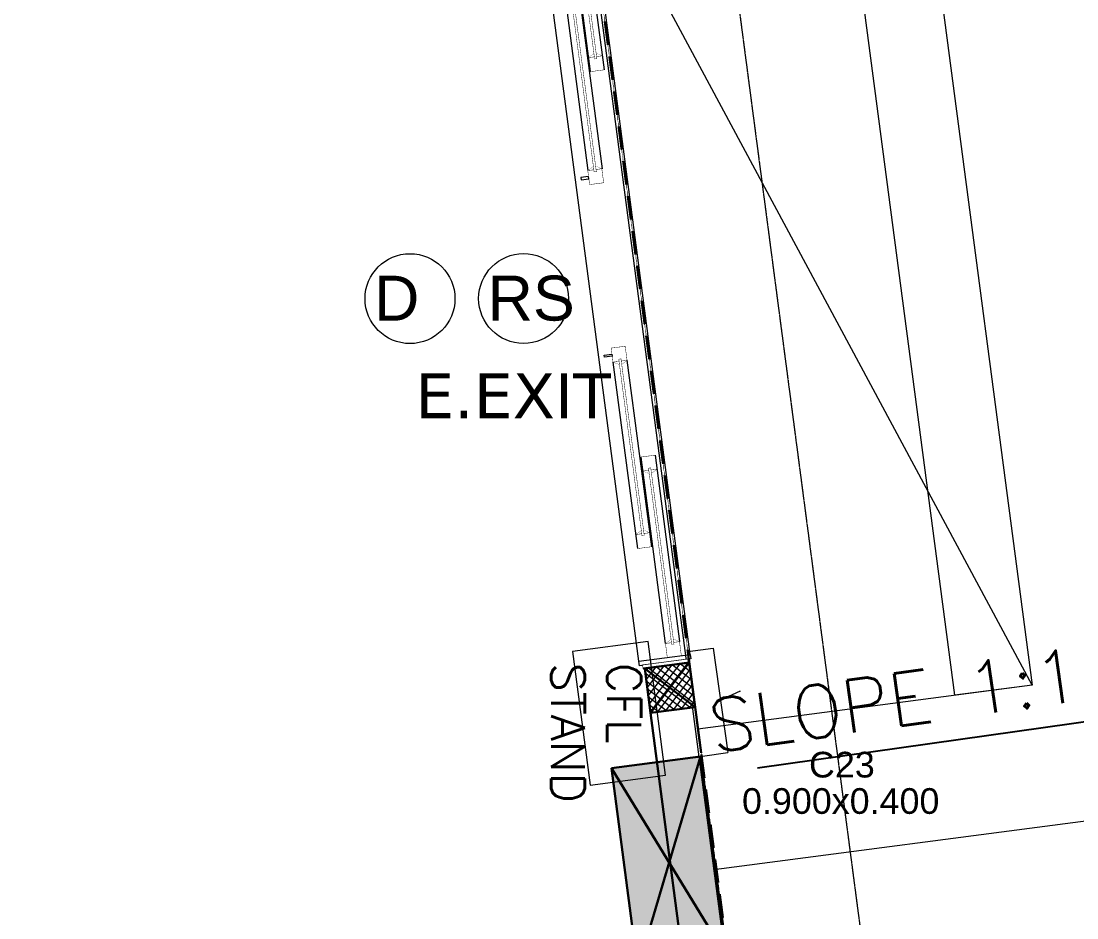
# Model space of a CAD drawing. Header units: inches. Extents: x 6 to 183294, y -48183 to 78918.
# Drawn here: x 153374 to 158074, y 56176 to 60168 of the extents above; entities that cross this region are included whole.
import ezdxf
from ezdxf.enums import TextEntityAlignment as Align

# ---------------------------------------------------------------- set-up
doc = ezdxf.new("R2010")
doc.units = ezdxf.units.IN
doc.header["$MEASUREMENT"] = 0
doc.set_wipeout_variables(frame=1)
doc.header["$PDMODE"] = 35
for name, pattern in [('( Hidden )', [0.375, 0.25, -0.125]), ('DASH', [0.35, 0.25, -0.1]), ('HIDDEN', [0.375, 0.25, -0.125])]:
    doc.linetypes.add(name, pattern=pattern)
for name, color, linetype, lineweight in [('asl comments 12-01-2023', 8, 'Continuous', 0), ('FURNITURE', 8, 'Continuous', 0), ('SDA_COL NO. DETAILS', 8, 'Continuous', 0), ('SDA_DIM', 8, 'Continuous', 5), ('SDA_DOOR', 2, 'Continuous', 5), ('SDA_MEP INPUTS', 8, 'Continuous', 0), ('SDA_PLAN', 8, 'Continuous', 0), ('SDA_PROJECTIONS', 8, 'HIDDEN', 0), ('SDA_RCC', 1, 'Continuous', 30), ('SDA_SCHEDULES', 8, 'Continuous', 0), ('SDA_WALL', 7, 'Continuous', 30)]:
    doc.layers.add(name, color=color, linetype=linetype, lineweight=lineweight)
for name, color, linetype in [('S-COLUMN', 1, 'Continuous'), ('SDA_TEXT', 21, 'Continuous'), ('TEXT 01 DMART', 3, 'Continuous')]:
    doc.layers.add(name, color=color, linetype=linetype)
doc.styles.add('AR', font='arial.ttf')
doc.styles.add('arial', font='verdana.ttf')
doc.styles.add('SIMP2', font='simplex.shx', dxfattribs={"height": 0.15})
doc.styles.get("Standard").update_dxf_attribs({"font": 'txt.shx'})
doc.dimstyles.new('SDA-100', dxfattribs={"dimtxt": 0.2, "dimasz": 0.18, "dimexe": 0.18, "dimexo": 0.0625, "dimgap": 0.015, "dimtad": 0, "dimzin": 0, "dimdsep": 46, "dimtxsty": 'Standard', "dimblk": 'ARCHTICK', "dimcen": 0.09, "dimclrd": 27, "dimclre": 27, "dimclrt": 21, "dimadec": 0, "dimazin": 0, "dimtfac": 1, "dimtofl": 0, "dimtmove": 1, "dimatfit": 3, "dimfxl": 0, "dimtolj": 1, "dimtzin": 0, "dimlwd": -1, "dimlwe": -1, "dimarcsym": 0})
doc.dimstyles.new('SDA-150', dxfattribs={"dimtxt": 0.3, "dimasz": 0.18, "dimexe": 0.18, "dimexo": 0.0625, "dimgap": 0.015, "dimtad": 0, "dimzin": 0, "dimdsep": 46, "dimtxsty": 'Standard', "dimblk": 'ARCHTICK', "dimcen": 0.09, "dimclrd": 27, "dimclre": 27, "dimclrt": 21, "dimadec": 0, "dimazin": 0, "dimtfac": 1, "dimtofl": 0, "dimtmove": 1, "dimatfit": 3, "dimfxl": 0, "dimtolj": 1, "dimtzin": 0, "dimlwd": -1, "dimlwe": -1, "dimarcsym": 0})
doc.dimstyles.new('SITE DIM', dxfattribs={"dimtxt": 0.15, "dimasz": 0.1, "dimexe": 0.1, "dimexo": 0.1, "dimgap": 0.1, "dimtad": 0, "dimzin": 0, "dimdsep": 46, "dimtxsty": 'SIMP2', "dimcen": 0.09, "dimdle": 0.15, "dimclrd": 5, "dimclre": 5, "dimclrt": 7, "dimazin": 0, "dimtfac": 1, "dimtofl": 0, "dimtmove": 0, "dimatfit": 3, "dimfxl": 0, "dimtolj": 1, "dimtzin": 0, "dimarcsym": 0})

# ---------------------------------------------------------------- blocks, each defined once
blk = doc.blocks.new('_ArchTick')
at = {"color": 0, "const_width": 0.15}
blk.add_lwpolyline([(-0.5, -0.5), (0.5, 0.5)], dxfattribs=at)
blk = doc.blocks.new('*D620')
at = {"layer": 'Defpoints', "color": 0}
for p in [(162488.4, 57177.4), (162488.4, 57177.4), (156458.1, 56392.1)]:
    blk.add_point(p, dxfattribs=at)
at = {"layer": 'SDA_DIM', "color": 27}
for p, q in [((162488.4, 57177.4), (159474, 56784.9)), ((162488.4, 57177.4), (162488.4, 57177.6)), ((156458.1, 56392.1), (159472.4, 56784.7)), ((156458.1, 56392.2), (156458.1, 56392.3))]:
    blk.add_line(p, q, dxfattribs=at)
at = {"layer": 'SDA_DIM', "color": 27, "xscale": 0.18, "yscale": 0.18, "zscale": 0.18}
for p, rotation in [((162488.4, 57177.4), 7.418983194071687), ((156458.1, 56392.1), 187.4189831940717)]:
    blk.add_blockref('_ArchTick', p, dxfattribs=dict(at, rotation=rotation))
at = {"layer": 'SDA_DIM', "color": 21, "insert": (159473.2, 56784.8), "char_height": 0.3, "attachment_point": 5, "rotation": 7.419}
blk.add_mtext('\\A1;6081.20', dxfattribs=at)
blk = doc.blocks.new('*U206')
for points in [[(0, 0.025), (0.015, 0.025), (0.015, 0.225), (0, 0.225)], [(3.6, 0.025), (3.585, 0.025), (3.585, 0.225), (3.6, 0.225)]]:
    blk.add_lwpolyline(points, close=True)
at = {"layer": 'SDA_DOOR', "color": 252, "lineweight": 0}
for p, q in [((0.035, 0.24), (3.565, 0.24)), ((0.035, 0.01), (3.565, 0.01))]:
    blk.add_line(p, q, dxfattribs=at)
at = {"layer": 'SDA_DOOR', "lineweight": 0}
for p, q in [((0.533, 0.1798, 0), (1.37, 0.1798, 0)), ((3.067, 0.1798, 0), (2.23, 0.1798, 0)), ((0.098, 0.1124, 0), (0.935, 0.1118, 0)), ((0.533, 0.1165, 0), (1.37, 0.1165, 0)), ((3.067, 0.1165, 0), (2.23, 0.1165, 0)), ((3.502, 0.1124, 0), (2.665, 0.1118, 0)), ((0.935, 0.0488, 0), (0.098, 0.0488, 0)), ((2.665, 0.0488, 0), (3.502, 0.0488, 0))]:
    blk.add_line(p, q, dxfattribs=at)
at = {"layer": 'SDA_DOOR', "linetype": 'Continuous'}
for points in [[(0.015, 0.01), (0.015, 0.24), (0.035, 0.24), (0.035, 0.01)], [(3.585, 0.01), (3.585, 0.24), (3.565, 0.24), (3.565, 0.01)]]:
    blk.add_lwpolyline(points, close=True, dxfattribs=at)
at = {"layer": 'SDA_DOOR', "lineweight": 0, "elevation": 0}
for points in [[(1.4065, 0.1804), (1.3965, 0.1804), (1.3965, 0.2147), (1.4065, 0.2147)], [(2.1935, 0.1804), (2.2035, 0.1804), (2.2035, 0.2147), (2.1935, 0.2147)]]:
    blk.add_lwpolyline(points, close=True, dxfattribs=at)
for points, const_width in [([(0.596, 0.1533), (0.596, 0.1804), (0.533, 0.1804), (0.533, 0.1174), (0.596, 0.1174), (0.596, 0.1433)], 0.002), ([(0.596, 0.1798), (0.611, 0.1533), (0.596, 0.1533), (0.596, 0.1798)], 0.001), ([(0.611, 0.1433), (0.596, 0.1433), (0.596, 0.1168), (0.611, 0.1433)], 0.001), ([(1.37, 0.1798), (1.355, 0.1533), (1.37, 0.1533), (1.37, 0.1798)], 0.001), ([(1.355, 0.1433), (1.37, 0.1433), (1.37, 0.1168), (1.355, 0.1433)], 0.001), ([(1.37, 0.1533), (1.37, 0.1804), (1.433, 0.1804), (1.433, 0.1174), (1.37, 0.1174), (1.37, 0.1433)], 0.002), ([(2.23, 0.1533), (2.23, 0.1804), (2.167, 0.1804), (2.167, 0.1174), (2.23, 0.1174), (2.23, 0.1433)], 0.002), ([(2.23, 0.1798), (2.245, 0.1533), (2.23, 0.1533), (2.23, 0.1798)], 0.001), ([(2.245, 0.1433), (2.23, 0.1433), (2.23, 0.1168), (2.245, 0.1433)], 0.001), ([(3.004, 0.1798), (2.989, 0.1533), (3.004, 0.1533), (3.004, 0.1798)], 0.001), ([(2.989, 0.1433), (3.004, 0.1433), (3.004, 0.1168), (2.989, 0.1433)], 0.001), ([(3.004, 0.1533), (3.004, 0.1804), (3.067, 0.1804), (3.067, 0.1174), (3.004, 0.1174), (3.004, 0.1433)], 0.002), ([(0.098, 0.1118), (0.113, 0.0853), (0.098, 0.0853), (0.098, 0.1118)], 0.001), ([(0.872, 0.1118), (0.857, 0.0853), (0.872, 0.0853), (0.872, 0.1118)], 0.001), ([(0.872, 0.0853), (0.872, 0.1124), (0.935, 0.1124), (0.935, 0.0494), (0.872, 0.0494), (0.872, 0.0753)], 0.002), ([(2.728, 0.0853), (2.728, 0.1124), (2.665, 0.1124), (2.665, 0.0494), (2.728, 0.0494), (2.728, 0.0753)], 0.002), ([(2.728, 0.1118), (2.743, 0.0853), (2.728, 0.0853), (2.728, 0.1118)], 0.001), ([(3.502, 0.1118), (3.487, 0.0853), (3.502, 0.0853), (3.502, 0.1118)], 0.001), ([(0.113, 0.0753), (0.098, 0.0753), (0.098, 0.0488), (0.113, 0.0753)], 0.001), ([(0.857, 0.0753), (0.872, 0.0753), (0.872, 0.0488), (0.857, 0.0753)], 0.001), ([(2.743, 0.0753), (2.728, 0.0753), (2.728, 0.0488), (2.743, 0.0753)], 0.001), ([(3.487, 0.0753), (3.502, 0.0753), (3.502, 0.0488), (3.487, 0.0753)], 0.001)]:
    blk.add_lwpolyline(points, dxfattribs=dict(at, const_width=const_width))
at = {"layer": 'SDA_DOOR', "lineweight": 0, "const_width": 0.002, "elevation": 0}
for points in [[(1.3797, 0.1533), (0.5875, 0.1533), (0.5875, 0.1433), (1.3797, 0.1433)], [(2.2203, 0.1533), (3.0124, 0.1533), (3.0124, 0.1433), (2.2203, 0.1433)], [(0.0908, 0.0853), (0.8814, 0.0853), (0.8814, 0.0753), (0.0908, 0.0753)], [(3.5092, 0.0853), (2.7186, 0.0853), (2.7186, 0.0753), (3.5092, 0.0753)]]:
    blk.add_lwpolyline(points, close=True, dxfattribs=at)
at = {"linetype": 'Continuous', "lineweight": 0}
for points in [[(0, 0.025), (0.015, 0.025), (0.015, 0.225), (0, 0.225)], [(3.6, 0.025), (3.585, 0.025), (3.585, 0.225), (3.6, 0.225)]]:
    blk.add_wipeout(points, dxfattribs=at).dxf.layer = 'SDA_DOOR'
at = {"layer": 'SDA_DOOR', "color": 7, "linetype": 'Continuous', "lineweight": 30}
for p, q in [((0, 0.225), (0, 0.025)), ((3.6, 0.225), (3.6, 0.025))]:
    blk.add_line(p, q, dxfattribs=at)
at = {"layer": 'SDA_DOOR', "lineweight": 0, "const_width": 0.002, "elevation": 0}
for points in [[(0.098, 0.0853), (0.098, 0.1124), (0.035, 0.1124), (0.035, 0.0494), (0.098, 0.0494), (0.098, 0.0753)], [(3.502, 0.0853), (3.502, 0.1124), (3.565, 0.1124), (3.565, 0.0494), (3.502, 0.0494), (3.502, 0.0753)]]:
    blk.add_lwpolyline(points, dxfattribs=at)
blk = doc.blocks.new('A$C7A0A1DC5')
blk.add_wipeout([(0, 1), (1, 1), (1, 0), (0, 0)]).dxf.layer = 'SDA_RCC'
at = {"layer": 'SDA_RCC', "lineweight": 5}
h = blk.add_hatch(dxfattribs=at)
h.set_pattern_fill('ANSI37', color=252, scale=0.04, style=0)
h.set_pattern_definition([(45, (0, 0), (-0.089803, 0.089803), []), (135, (0, 0), (-0.089803, -0.089803), [])])
h.paths.add_polyline_path([(0, 1), (1, 1), (1, 0), (0, 0)])
at = {"layer": 'SDA_RCC'}
for p, q in [((0, 1), (1, 0)), ((1, 1), (0, 0))]:
    blk.add_line(p, q, dxfattribs=at)
blk.add_lwpolyline([(0, 1), (1, 1), (1, 0), (0, 0)], close=True, dxfattribs=at)
blk = doc.blocks.new('*U228')
blk.add_circle((0.2, 0.2), 0.2)
at = {"style": 'AR'}
blk.add_attdef('DOOR', (0.0399, 0.102), '', height=0.2, dxfattribs=at)
blk = doc.blocks.new('*U229')
blk.add_circle((0.2, 0.2), 0.2)
at = {"style": 'AR'}
blk.add_attdef('DOOR', (0.0399, 0.102), '', height=0.2, dxfattribs=at)
blk = doc.blocks.new('COL NOS DETAIL 9 JUNE')
at = {"layer": 'SDA_COL NO. DETAILS', "ltscale": 0.8, "style": 'AR'}
for s, p in [('C23', (82.7646, -104.16, 100.1137)), ('0.900x0.400', (82.4664, -104.3218, 100.1137))]:
    blk.add_text(s, height=0.1143, dxfattribs=at).set_placement(p, align=Align.TOP_LEFT)
blk = doc.blocks.new('*D765')
at = {"layer": 'Defpoints', "color": 0}
for p in [(156840, 65068.7), (157874.7, 57212.6), (157530.4, 57167.3)]:
    blk.add_point(p, dxfattribs=at)
at = {"layer": 'SDA_DIM', "color": 27}
for p, q in [((156839.9, 65068.7), (156495.5, 65023.4)), ((156495.7, 65023.4), (157013, 61095.9)), ((157530.4, 57167.3), (157013.2, 61094.7)), ((157874.7, 57212.6), (157530.3, 57167.3))]:
    blk.add_line(p, q, dxfattribs=at)
at = {"layer": 'SDA_DIM', "color": 27, "xscale": 0.18, "yscale": 0.18, "zscale": 0.18}
for p, rotation in [((156495.7, 65023.4), 97.50329126944055), ((157530.4, 57167.3), 277.5032912694406)]:
    blk.add_blockref('_ArchTick', p, dxfattribs=dict(at, rotation=rotation))
at = {"layer": 'SDA_DIM', "color": 21, "insert": (157013.1, 61095.3), "char_height": 0.2, "attachment_point": 5, "rotation": 277.5033}
blk.add_mtext('\\A1;7923.95', dxfattribs=at)
blk = doc.blocks.new('*D767')
at = {"layer": 'Defpoints', "color": 0}
for p in [(156342.2, 57361.2), (156408.1, 56896.4), (156520.4, 56912.3)]:
    blk.add_point(p, dxfattribs=at)
at = {"layer": 'SDA_DIM', "color": 27}
for p, q in [((156342.2, 57361.2), (156454.6, 57377.2)), ((156454.5, 57377.1), (156520.4, 56912.3)), ((156574.6, 57184.7), (156487.4, 57144.7)), ((156574.6, 57184.7), (156574.6, 57184.7)), ((156408.2, 56896.4), (156520.6, 56912.3))]:
    blk.add_line(p, q, dxfattribs=at)
at = {"layer": 'SDA_DIM', "color": 27, "xscale": 0.18, "yscale": 0.18, "zscale": 0.18}
for p, rotation in [((156454.5, 57377.1), 98.07221409023809), ((156520.4, 56912.3), 278.0722140902381)]:
    blk.add_blockref('_ArchTick', p, dxfattribs=dict(at, rotation=rotation))
at = {"layer": 'SDA_DIM', "color": 21, "insert": (156574.5, 57185.2), "char_height": 0.2, "attachment_point": 5, "rotation": 278.0722}
blk.add_mtext('\\A1;469.47', dxfattribs=at)
blk = doc.blocks.new('column')
at = {"layer": 'SDA_RCC'}
h = blk.add_hatch(color=252, dxfattribs=at)
h.dxf.hatch_style = 1
h.paths.add_polyline_path([(-0.5, 0.5), (-0.5, -0.5), (0.5, -0.5), (0.5, 0.5)])
for p, q in [((-0.5, 0.5), (-0.5, -0.5)), ((0.5, 0.5), (-0.5, 0.5)), ((-0.5, -0.5), (0.5, 0.5)), ((0.5, -0.5), (-0.5, 0.5)), ((0.5, -0.5), (0.5, 0.5)), ((-0.5, -0.5), (0.5, -0.5))]:
    blk.add_line(p, q, dxfattribs=at)
blk = doc.blocks.new('NEW COLS 9 JUNE')
at = {"layer": 'S-COLUMN', "xscale": 0.8997457130447519, "yscale": 0.4000000817622264, "rotation": 97.50329126944874}
blk.add_blockref('column', (82.1468, -104.6517, -197.598), dxfattribs=at)
blk = doc.blocks.new('gr cat')
at = {"layer": 'FURNITURE', "lineweight": 5, "elevation": 296.397}
blk.add_lwpolyline([(7.7174, -0.0322), (8.0536, 0.0116), (7.9761, 0.6065), (7.6399, 0.5628)], close=True, dxfattribs=at)
at = {"layer": 'TEXT 01 DMART', "insert": (7.9443, 0.5118, 98.799), "char_height": 0.15, "width": 1.073807, "attachment_point": 1, "rotation": 270}
blk.add_mtext('CFL \\PSTAND', dxfattribs=at)

msp = doc.modelspace()

# ---------------------------------------------------------------- linework, layer by layer
at = {"layer": 'asl comments 12-01-2023', "elevation": -197133.873}
msp.add_lwpolyline([(119377.67, 63247.632), (132232.862, 63247.636), (132232.862, 64807.636), (139711.2, 64807.636), (139711.2, 66208.336), (142228.703, 66208.324), (142228.712, 68307.636), (149143.243, 68307.636), (149143.243, 66887.636), (155075.207, 66887.635), (159065.823, 36589.341), (122898.097, 36589.339), (119377.67, 63247.632)], dxfattribs=at)
at = {"layer": 'SDA_PROJECTIONS', "linetype": 'DASH', "elevation": -197133.873}
msp.add_lwpolyline([(156466.95, 61008.735), (159762.195, 35989.968), (157887.133, 35989.968)], dxfattribs=at)
at = {"layer": 'SDA_WALL', "elevation": -197133.873}
for points in [[(156342.187, 57361.21), (156401.562, 56910.411)], [(156176.416, 57088.22), (156377.113, 55564.447)]]:
    msp.add_lwpolyline(points, dxfattribs=at)

# ---------------------------------------------------------------- block references
at = {"layer": 'SDA_SCHEDULES', "xscale": 1000, "yscale": 1000, "zscale": 1000}
msp.add_blockref('*U229', (154905.37, 58732.364, 464.127), dxfattribs=at).add_auto_attribs({'DOOR': 'D'})

# ---------------------------------------------------------------- texts
at = {"layer": 'SDA_MEP INPUTS', "color": 3, "lineweight": 0, "insert": (158484.513, 57317.678, -24303222.691), "char_height": 235.06689, "attachment_point": 6, "rotation": 8.057112, "style": 'SIMP2'}
msp.add_mtext('\\pi1113.76931;{\\Fsimplex.shx;SLOPE }{\\Fsimplex.shx;1:100}', dxfattribs=at)

# ---------------------------------------------------------------- dimensions: what is measured, and where the dimension line sits
at = {"layer": 'SDA_DIM'}
dim = msp.add_aligned_dim(p1=(156839.979, 65068.72, -197133.873), p2=(157874.713, 57212.62, -197133.873), distance=-347.238, dimstyle='SDA-100', dxfattribs=at)
dim.commit()
dim.dimension.update_dxf_attribs({"geometry": '*D765', "text_midpoint": (157013.081, 61095.326, -98334.873)})
dim = msp.add_aligned_dim(p1=(156458.096, 56392.145, -295932.873), p2=(162488.387, 57177.375, -493530.873), distance=0, dimstyle='SDA-150', override={"dimtxsty": 'Standard'}, dxfattribs=at)
dim.commit()
dim.dimension.update_dxf_attribs({"geometry": '*D620', "text_midpoint": (159473.241, 56784.76, -394731.873)})

# ---------------------------------------------------------------- leaders
at = {"layer": 'SDA_MEP INPUTS', "lineweight": 0, "ltscale": 0.05}
msp.add_leader([(161060.157, 57466.57, -303376.802), (156652.459, 56842.662, -303376.802)], dimstyle='SITE DIM', override={"dimasz": 1, "dimclrd": 256}, dxfattribs=at)

# ---------------------------------------------------------------- next in the draw order: block references
at = {"layer": 'SDA_DOOR', "xscale": 1000, "yscale": 1000, "zscale": 1000, "rotation": 97.50329126944267}
msp.add_blockref('*U206', (156366.973, 57315.046, -98334.873), dxfattribs=at)

# ---------------------------------------------------------------- next in the draw order: block references
at = {"layer": 'SDA_RCC', "xscale": 200, "yscale": 200, "zscale": 1000, "rotation": 97.50329126944267}
msp.add_blockref('A$C7A0A1DC5', (156374.703, 57114.336, -197133.873), dxfattribs=at)
at = {"layer": 'SDA_SCHEDULES', "xscale": 1000, "yscale": 1000, "zscale": 1000}
msp.add_blockref('*U228', (155411.054, 58732.798, 464.127), dxfattribs=at).add_auto_attribs({'DOOR': 'RS'})

# ---------------------------------------------------------------- next in the draw order: texts
at = {"layer": 'SDA_TEXT', "insert": (155128.781, 58600.328, 464.127), "char_height": 200, "width": 892.66235, "attachment_point": 1, "style": 'arial'}
msp.add_mtext('E.EXIT', dxfattribs=at)

# ---------------------------------------------------------------- next in the draw order: linework, layer by layer
at = {"layer": 'SDA_PLAN', "elevation": -197133.873}
for points in [[(155352.823, 64872.845), (156839.979, 65068.72), (157874.713, 57212.62), (156387.557, 57016.745)], [(157874.713, 57212.62), (155870.19, 60944.795), (156839.979, 65068.72)]]:
    msp.add_lwpolyline(points, dxfattribs=at)
at = {"layer": 'SDA_WALL', "linetype": '( Hidden )', "elevation": -394731.873}
msp.add_lwpolyline([(120028.952, 58419.363), (119386.866, 63247.672), (132243.222, 63247.646), (132249.81, 63247.673), (132249.81, 63297.653), (132249.81, 64807.81), (139717.95, 64807.667), (139719.833, 66208.14), (142245.652, 66208.228), (142245.661, 68307.67), (149160.277, 68307.617), (149160.192, 66887.67), (155080.87, 66888.223), (155606.998, 62943.05), (155872.168, 60929.774), (159078.068, 36589.358), (157887.213, 36589.358), (145666.335, 36589.358), (122915.06, 36589.358), (122559.396, 39282.606), (120028.952, 58419.363)], dxfattribs=at)
at = {"layer": 'SDA_WALL', "elevation": -98334.873}
msp.add_lwpolyline([(156143.9, 57285.664), (156342.187, 57311.781)], dxfattribs=at)

# ---------------------------------------------------------------- next in the draw order: block references
at = {"color": 2, "xscale": 1000, "yscale": 1000, "zscale": 1000}
msp.add_blockref('gr cat', (148189.581, 56799.358, -295932.873), dxfattribs=at)
at = {"layer": 'S-COLUMN', "xscale": 1000, "yscale": 1000, "zscale": 1000}
msp.add_blockref('NEW COLS 9 JUNE', (74112.478, 161074.76, -98334.873), dxfattribs=at)
at = {"layer": 'SDA_COL NO. DETAILS', "xscale": 1000, "yscale": 1000, "zscale": 1000}
msp.add_blockref('COL NOS DETAIL 9 JUNE', (74117.099, 161075.37, -98334.873), dxfattribs=at)

# ---------------------------------------------------------------- next in the draw order: dimensions: what is measured, and where the dimension line sits
at = {"layer": 'SDA_DIM'}
dim = msp.add_linear_dim(base=(156520.391, 56912.317, -98334.873), p1=(156342.187, 57361.21, -197133.873), p2=(156408.111, 56896.393, -295932.873), angle=278.072214, dimstyle='SDA-100', dxfattribs=at)
dim.commit()
dim.dimension.update_dxf_attribs({"geometry": '*D767', "text_midpoint": (156574.615, 57184.748, -98334.873), "dimtype": 161})

doc.saveas('drawing.dxf')
